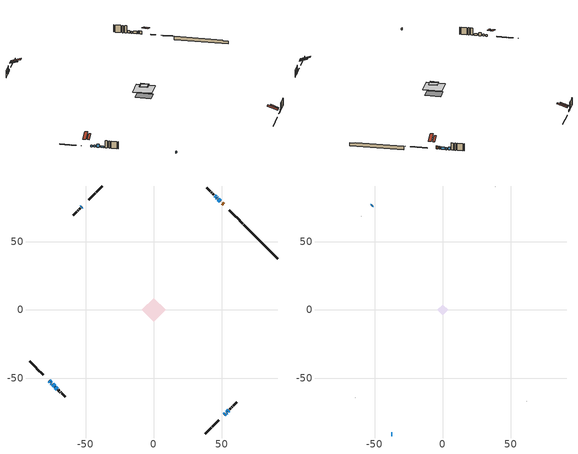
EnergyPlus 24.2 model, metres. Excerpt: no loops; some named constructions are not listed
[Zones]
conditioned space
 floor adiabatic (AdiabaticFloorConstruction): -8.64,0 0,8.64 8.64,0 0,-8.64 z3.05
 floor foundation (Slab1 construction): -6.25,0.94 -0.94,6.25 6.25,-0.94 0.94,-6.25 z-1.71
 wall outside (RimJoist1 construction): 37.71,-91.03 42.31,-86.42 / -91.03,-37.71 -86.42,-42.31 / -37.71,91.03 -42.31,86.42 / 65.37,63.36 60.76,67.97 z0.61:0.91
 wall outside (RimJoist2 construction): 42.97,-85.76 47.66,-81.08 / -85.76,-42.97 -81.08,-47.66 / -42.97,85.76 -47.66,81.08 / 60.11,68.63 55.42,73.32 z0.61:0.91
 wall outside (AdiabaticWallConstruction 1): 51.21,77.52 50.3,78.44 / 49.64,79.09 49.51,79.22 z0.61:2.64
 wall outside (AdiabaticWallConstruction): -76.87,-51.86 -76.15,-52.58 / 54.47,-74.27 55.19,-73.55 / -75.5,-53.24 -74.78,-53.96 / -72.17,-56.56 -70.74,-58 z0.61:1.68; 48.85,79.88 47.38,81.35 / 45.72,83.02 44.85,83.88 z0.61:2.24; 51.86,-76.87 52.51,-76.22 / 53.16,-75.57 53.81,-74.92 z0.61:1.17; 46.73,82.01 46.37,82.36 z0.61:1.83; -52.95,75.79 -53.3,75.43 z0.61:1.53; -74.12,-54.61 -72.83,-55.9 z0.61:2.64
 wall outside (Wall1 construction): 55.84,-72.89 56.68,-72.05 / -70.08,-58.65 -69.24,-59.49 / -53.96,74.77 -54.8,73.94 / 44.2,84.54 43.36,85.37 z0.61:5.49
 wall outside (Wall2 construction): 57.34,-71.4 57.8,-70.93 / -68.59,-60.15 -68.12,-60.62 / -55.45,73.28 -55.92,72.81 / 42.7,86.03 42.24,86.5 z0.61:5.49
 wall outside (Wall3 construction): 58.46,-70.27 60.99,-67.74 / -67.46,-61.27 -64.93,-63.81 / -56.58,72.16 -59.11,69.62 / 41.58,87.16 39.04,89.69 z0.61:5.49
 wall foundation (FoundationWall1 construction): 66.03,62.71,-1.71 66.03,62.71,0.61 88.53,40.21,0.61 88.53,40.21,0.22 91.03,37.71,0.22 91.03,37.71,-1.71
 window (WindowConstruction): -76.87,-51.86 -76.15,-52.58 z0.61:1.68
 window (WindowConstruction 6): 48.85,79.88 47.38,81.35 z0.61:2.23
 window (WindowConstruction 9): 51.86,-76.87 52.51,-76.23 z0.61:1.17
 window (WindowConstruction 10): 53.16,-75.57 53.81,-74.92 z0.61:1.17
 window (WindowConstruction 1): 54.47,-74.27 55.19,-73.55 z0.61:1.68
 window (WindowConstruction 2): -75.5,-53.24 -74.78,-53.95 z0.61:1.68
 window (WindowConstruction 7): 46.73,82.01 46.37,82.36 z0.61:1.83
 window (WindowConstruction 8): -52.95,75.78 -53.3,75.43 z0.61:1.52
 window (WindowConstruction 3): 45.72,83.02 44.85,83.88 z0.61:2.23
 window (WindowConstruction 4): -74.12,-54.61 -72.83,-55.9 z0.61:2.64
 window (WindowConstruction 5): -72.17,-56.56 -70.74,-58 z0.61:1.68
 door (Door): 51.21,77.52 50.3,78.44 z0.61:2.64
 door (Door 1): 49.64,79.09 49.51,79.22 z0.61:2.64
 ceiling adiabatic (AdiabaticFloorConstruction): 0,-8.64 8.64,0 0,8.64 -8.64,0 z3.05
 roof outside (Roof2 construction): 51.2,-77.53,5.49 47.52,-73.84,7.22 46.55,-74.81,7.22 50.23,-78.5,5.49; -77.53,-51.2,5.49 -73.84,-47.52,7.22 -74.81,-46.55,7.22 -78.5,-50.23,5.49; -51.2,77.53,5.49 -47.52,73.84,7.22 -46.55,74.81,7.22 -50.23,78.5,5.49; 51.87,76.86,5.49 48.18,73.18,7.22 49.16,72.21,7.22 52.84,75.89,5.49
attic - vented
 floor to conditioned space (Floor1 construction Reversed): -3.01,0 0,3.01 3.01,0 0,-3.01 z5.49
 floor to conditioned space (Floor2 construction Reversed): -3.89,0 0,3.89 3.89,0 0,-3.89 z5.49
 wall outside (AdiabaticWallConstruction): -37.71,-91.03 -37.09,-91.03 z0.61:1.83; -51.86,76.87 -52.29,76.44 z0.61:1.68
 wall outside (Wall4 construction): 61.65,-67.08 61.68,-67.06 / -64.27,-64.46 -64.25,-64.49 / -59.77,68.97 -59.79,68.94 / 38.39,90.35 38.36,90.37 z0.61:5.49
 window (WindowConstruction 11): -37.71,-91.03 -37.09,-91.03 z0.61:1.83
 window (WindowConstruction 12): -51.86,76.87 -52.29,76.44 z0.61:1.68
 roof outside (Roof1 construction): 49.58,-79.16,5.49 44.79,-74.37,7.74 43.53,-75.63,7.74 48.31,-80.42,5.49; -79.16,-49.58,5.49 -74.37,-44.79,7.74 -75.63,-43.53,7.74 -80.42,-48.31,5.49; -49.58,79.16,5.49 -44.79,74.37,7.74 -43.53,75.63,7.74 -48.31,80.42,5.49; 53.5,75.23,5.49 48.71,70.45,7.74 49.97,69.19,7.74 54.76,73.97,5.49
[Material] Roughness=Rough; Thermal Absorptance=0.9
Name | Thickness {m} | Conductivity {W/m-K} | Density {kg/m3} | Specific Heat {J/kg-K} | Solar Absorptance | Visible Absorptance
ceiling loosefill ins | 0.169333 | 0.0480833 | 16.02 | 1046.75 | 0.7 | 0.7
ceiling stud and cavity | 0.1397 | 0.109885 | 65.682 | 1177.47 | 0.7 | 0.7
ceiling stud and cavity 1 | 0.1397 | 0.15316 | 65.682 | 1177.47 | 0.7 | 0.7
gypsum board | 0.0127 | 0.160291 | 801 | 837.4 | 0.6 | 0.6
[Construction]
Floor1 construction: ceiling loosefill ins, ceiling stud and cavity, gypsum board
Floor2 construction: ceiling loosefill ins, ceiling stud and cavity 1, gypsum board
[EnergyManagementSystem:OutputVariable] Type of Data in Variable=Summed; Update Frequency=ZoneTimestep
Name | EMS Variable | EMS Program or Subroutine | Units
loads_htg_lighting_annual_outvar; Energy Management System Output Variable 24 | loads_htg_lighting | component_loads_program | J
loads_clg_roofs_annual_outvar; Energy Management System Output Variable 25 | loads_clg_roofs | component_loads_program | J
loads_clg_ceilings_annual_outvar; Energy Management System Output Variable 26 | loads_clg_ceilings | component_loads_program | J
loads_clg_walls_annual_outvar; Energy Management System Output Variable 27 | loads_clg_walls | component_loads_program | J
loads_clg_rim_joists_annual_outvar; Energy Management System Output Variable 28 | loads_clg_rim_joists | component_loads_program | J
loads_clg_foundation_walls_annual_outvar; Energy Management System Output Variable 29 | loads_clg_foundation_walls | component_loads_program | J
loads_clg_doors_annual_outvar; Energy Management System Output Variable 30 | loads_clg_doors | component_loads_program | J
loads_clg_windows_conduction_annual_outvar; Energy Management System Output Variable 31 | loads_clg_windows_conduction | component_loads_program | J
loads_clg_windows_solar_annual_outvar; Energy Management System Output Variable 32 | loads_clg_windows_solar | component_loads_program | J
loads_clg_skylights_conduction_annual_outvar; Energy Management System Output Variable 33 | loads_clg_skylights_conduction | component_loads_program | J
loads_clg_skylights_solar_annual_outvar; Energy Management System Output Variable 34 | loads_clg_skylights_solar | component_loads_program | J
loads_clg_floors_annual_outvar; Energy Management System Output Variable 35 | loads_clg_floors | component_loads_program | J
loads_clg_slabs_annual_outvar; Energy Management System Output Variable 36 | loads_clg_slabs | component_loads_program | J
loads_clg_internal_mass_annual_outvar; Energy Management System Output Variable 37 | loads_clg_internal_mass | component_loads_program | J
loads_clg_infil_annual_outvar; Energy Management System Output Variable 38 | loads_clg_infil | component_loads_program | J
loads_clg_natvent_annual_outvar; Energy Management System Output Variable 39 | loads_clg_natvent | component_loads_program | J
loads_clg_mechvent_annual_outvar; Energy Management System Output Variable 40 | loads_clg_mechvent | component_loads_program | J
loads_clg_whf_annual_outvar; Energy Management System Output Variable 41 | loads_clg_whf | component_loads_program | J
loads_clg_ducts_annual_outvar; Energy Management System Output Variable 42 | loads_clg_ducts | component_loads_program | J
loads_clg_intgains_annual_outvar; Energy Management System Output Variable 43 | loads_clg_intgains | component_loads_program | J
loads_clg_lighting_annual_outvar; Energy Management System Output Variable 44 | loads_clg_lighting | component_loads_program | J
loads_htg_tot_annual_outvar; Energy Management System Output Variable 1; Energy Management System Output Variable 45 | loads_htg_tot | total_loads_program | J
loads_clg_tot_annual_outvar; Energy Management System Output Variable 2; Energy Management System Output Variable 46 | loads_clg_tot | total_loads_program | J
Energy Management System Output Variable 3 | htg_unmet_hours | unmet_hours_program | hr
Energy Management System Output Variable 4 | clg_unmet_hours | unmet_hours_program | hr
Energy Management System Output Variable 5 | loads_htg_roofs | component_loads_program | J
Energy Management System Output Variable 6 | loads_htg_ceilings | component_loads_program | J
Energy Management System Output Variable 7 | loads_htg_walls | component_loads_program | J
Energy Management System Output Variable 8 | loads_htg_rim_joists | component_loads_program | J
Energy Management System Output Variable 9 | loads_htg_foundation_walls | component_loads_program | J
Energy Management System Output Variable 10 | loads_htg_doors | component_loads_program | J
Energy Management System Output Variable 11 | loads_htg_windows_conduction | component_loads_program | J
Energy Management System Output Variable 12 | loads_htg_windows_solar | component_loads_program | J
Energy Management System Output Variable 13 | loads_htg_skylights_conduction | component_loads_program | J
Energy Management System Output Variable 14 | loads_htg_skylights_solar | component_loads_program | J
Energy Management System Output Variable 15 | loads_htg_floors | component_loads_program | J
Energy Management System Output Variable 16 | loads_htg_slabs | component_loads_program | J
Energy Management System Output Variable 17 | loads_htg_internal_mass | component_loads_program | J
Energy Management System Output Variable 18 | loads_htg_infil | component_loads_program | J
Energy Management System Output Variable 19 | loads_htg_natvent | component_loads_program | J
Energy Management System Output Variable 20 | loads_htg_mechvent | component_loads_program | J
Energy Management System Output Variable 21 | loads_htg_whf | component_loads_program | J
Energy Management System Output Variable 22 | loads_htg_ducts | component_loads_program | J
Energy Management System Output Variable 23 | loads_htg_intgains | component_loads_program | J
[Schedule:Day:Interval]
interior lighting schedule day: No, 01:00, 0.108182, 04:00, 0.0901515, 05:00, 0.0991667, 06:00, 0.162273, 07:00, 0.270455, 08:00, 0.342576, 10:00, 0.369621, 11:00, 0.351591, 12:00, 0.333561, 13:00, 0.324545, 14:00, 0.31553, 15:00, 0.333561, 16:00, 0.369621, 17:00, 0.450758, 18:00, 0.585985, 19:00, 0.775303, 20:00, 0.955606, 21:00, 0.991667, 22:00, 0.712197, 23:00, 0.360606, 24:00, 0.162273
interior lighting schedule day 1: No, 01:00, 0.100909, 04:00, 0.0840909, 05:00, 0.0925, 06:00, 0.151364, 07:00, 0.252273, 08:00, 0.319545, 10:00, 0.344773, 11:00, 0.327955, 12:00, 0.311136, 13:00, 0.302727, 14:00, 0.294318, 15:00, 0.311136, 16:00, 0.344773, 17:00, 0.420455, 18:00, 0.546591, 19:00, 0.723182, 20:00, 0.891364, 21:00, 0.925, 22:00, 0.664318, 23:00, 0.336364, 24:00, 0.151364
interior lighting schedule day 2: No, 01:00, 0.0927273, 04:00, 0.0772727, 05:00, 0.085, 06:00, 0.139091, 07:00, 0.231818, 08:00, 0.293636, 10:00, 0.316818, 11:00, 0.301364, 12:00, 0.285909, 13:00, 0.278182, 14:00, 0.270455, 15:00, 0.285909, 16:00, 0.316818, 17:00, 0.386364, 18:00, 0.502273, 19:00, 0.664545, 20:00, 0.819091, 21:00, 0.85, 22:00, 0.610455, 23:00, 0.309091, 24:00, 0.139091
interior lighting schedule day 3: No, 01:00, 0.0845455, 04:00, 0.0704545, 05:00, 0.0775, 06:00, 0.126818, 07:00, 0.211364, 08:00, 0.267727, 10:00, 0.288864, 11:00, 0.274773, 12:00, 0.260682, 13:00, 0.253636, 14:00, 0.246591, 15:00, 0.260682, 16:00, 0.288864, 17:00, 0.352273, 18:00, 0.457955, 19:00, 0.605909, 20:00, 0.746818, 21:00, 0.775, 22:00, 0.556591, 23:00, 0.281818, 24:00, 0.126818
interior lighting schedule day 4: No, 01:00, 0.0763636, 04:00, 0.0636364, 05:00, 0.07, 06:00, 0.114545, 07:00, 0.190909, 08:00, 0.241818, 10:00, 0.260909, 11:00, 0.248182, 12:00, 0.235455, 13:00, 0.229091, 14:00, 0.222727, 15:00, 0.235455, 16:00, 0.260909, 17:00, 0.318182, 18:00, 0.413636, 19:00, 0.547273, 20:00, 0.674545, 21:00, 0.7, 22:00, 0.502727, 23:00, 0.254545, 24:00, 0.114545
interior lighting schedule day 5: No, 01:00, 0.0727273, 04:00, 0.0606061, 05:00, 0.0666667, 06:00, 0.109091, 07:00, 0.181818, 08:00, 0.230303, 10:00, 0.248485, 11:00, 0.236364, 12:00, 0.224242, 13:00, 0.218182, 14:00, 0.212121, 15:00, 0.224242, 16:00, 0.248485, 17:00, 0.30303, 18:00, 0.393939, 19:00, 0.521212, 20:00, 0.642424, 21:00, 0.666667, 22:00, 0.478788, 23:00, 0.242424, 24:00, 0.109091
interior lighting schedule day 6: No, 01:00, 0.0745455, 04:00, 0.0621212, 05:00, 0.0683333, 06:00, 0.111818, 07:00, 0.186364, 08:00, 0.236061, 10:00, 0.254697, 11:00, 0.242273, 12:00, 0.229848, 13:00, 0.223636, 14:00, 0.217424, 15:00, 0.229848, 16:00, 0.254697, 17:00, 0.310606, 18:00, 0.403788, 19:00, 0.534242, 20:00, 0.658485, 21:00, 0.683333, 22:00, 0.490758, 23:00, 0.248485, 24:00, 0.111818
interior lighting schedule day 7: No, 01:00, 0.08, 04:00, 0.0666667, 05:00, 0.0733333, 06:00, 0.12, 07:00, 0.2, 08:00, 0.253333, 10:00, 0.273333, 11:00, 0.26, 12:00, 0.246667, 13:00, 0.24, 14:00, 0.233333, 15:00, 0.246667, 16:00, 0.273333, 17:00, 0.333333, 18:00, 0.433333, 19:00, 0.573333, 20:00, 0.706667, 21:00, 0.733333, 22:00, 0.526667, 23:00, 0.266667, 24:00, 0.12
interior lighting schedule day 8: No, 01:00, 0.0890909, 04:00, 0.0742424, 05:00, 0.0816667, 06:00, 0.133636, 07:00, 0.222727, 08:00, 0.282121, 10:00, 0.304394, 11:00, 0.289545, 12:00, 0.274697, 13:00, 0.267273, 14:00, 0.259848, 15:00, 0.274697, 16:00, 0.304394, 17:00, 0.371212, 18:00, 0.482576, 19:00, 0.638485, 20:00, 0.78697, 21:00, 0.816667, 22:00, 0.586515, 23:00, 0.29697, 24:00, 0.133636
interior lighting schedule day 9: No, 01:00, 0.0972727, 04:00, 0.0810606, 05:00, 0.0891667, 06:00, 0.145909, 07:00, 0.243182, 08:00, 0.30803, 10:00, 0.332348, 11:00, 0.316136, 12:00, 0.299924, 13:00, 0.291818, 14:00, 0.283712, 15:00, 0.299924, 16:00, 0.332348, 17:00, 0.405303, 18:00, 0.526894, 19:00, 0.697121, 20:00, 0.859242, 21:00, 0.891667, 22:00, 0.640379, 23:00, 0.324242, 24:00, 0.145909
interior lighting schedule day 10: No, 01:00, 0.105455, 04:00, 0.0878788, 05:00, 0.0966667, 06:00, 0.158182, 07:00, 0.263636, 08:00, 0.333939, 10:00, 0.360303, 11:00, 0.342727, 12:00, 0.325152, 13:00, 0.316364, 14:00, 0.307576, 15:00, 0.325152, 16:00, 0.360303, 17:00, 0.439394, 18:00, 0.571212, 19:00, 0.755758, 20:00, 0.931515, 21:00, 0.966667, 22:00, 0.694242, 23:00, 0.351515, 24:00, 0.158182
interior lighting schedule day 11: No, 01:00, 0.109091, 04:00, 0.0909091, 05:00, 0.1, 06:00, 0.163636, 07:00, 0.272727, 08:00, 0.345455, 10:00, 0.372727, 11:00, 0.354545, 12:00, 0.336364, 13:00, 0.327273, 14:00, 0.318182, 15:00, 0.336364, 16:00, 0.372727, 17:00, 0.454545, 18:00, 0.590909, 19:00, 0.781818, 20:00, 0.963636, 21:00, 1, 22:00, 0.718182, 23:00, 0.363636, 24:00, 0.163636
interior lighting schedule default day; occupants schedule default day; clothes dryer schedule default day; cooking range schedule default day; mech vent bath fan 0 schedule default day; mech vent range fan 0 schedule default day; misc plug loads schedule default day; general water use schedule default day; heating setpoint default day; cooling setpoint default day; clothes dryer exhaust 0 schedule default day; cooling season schedule day; cooling season schedule day 2; cooling season schedule default day; exterior lighting schedule default day; natural vent schedule default day: No, 24:00, 0
occupants schedule day: No, 05:00, 0.426829, 06:00, 0.719512, 07:00, 1, 08:00, 0.670732, 09:00, 0.329268, 14:00, 0.170732, 15:00, 0.231707, 16:00, 0.329268, 17:00, 0.5, 18:00, 0.670732, 19:00, 0.829268, 21:00, 1, 22:00, 0.853659, 23:00, 0.646341, 24:00, 0.426829
clothes dryer schedule day; clothes dryer exhaust 0 schedule day: No, 01:00, 0.123457, 02:00, 0.0740741, 03:00, 0.0493827, 04:00, 0.0246914, 05:00, 0.0493827, 06:00, 0.0740741, 07:00, 0.197531, 08:00, 0.395062, 09:00, 0.592593, 10:00, 0.839506, 11:00, 0.962963, 12:00, 1, 13:00, 0.91358, 14:00, 0.82716, 15:00, 0.716049, 16:00, 0.753086, 17:00, 0.679012, 18:00, 0.666667, 20:00, 0.62963, 21:00, 0.641975, 22:00, 0.666667, 23:00, 0.54321, 24:00, 0.296296
cooking range schedule day: No, 05:00, 0.0597015, 06:00, 0.11194, 07:00, 0.171642, 08:00, 0.291045, 11:00, 0.343284, 12:00, 0.402985, 13:00, 0.462687, 14:00, 0.343284, 15:00, 0.291045, 16:00, 0.402985, 17:00, 0.567164, 18:00, 1, 19:00, 0.850746, 20:00, 0.432836, 21:00, 0.291045, 22:00, 0.231343, 23:00, 0.171642, 24:00, 0.11194
mech vent bath fan 0 schedule day: No, 07:00, 0, 08:00, 1, 09:00, 0.2, 24:00, 0
mech vent range fan 0 schedule day: No, 18:00, 0, 19:00, 1, 20:00, 0.2, 24:00, 0
misc plug loads schedule day: No, 06:00, 0.705882, 07:00, 0.745098, 08:00, 0.803922, 15:00, 0.823529, 16:00, 0.862745, 17:00, 0.921569, 18:00, 0.980392, 19:00, 1, 20:00, 0.980392, 21:00, 0.941176, 22:00, 0.862745, 23:00, 0.784314, 24:00, 0.72549
general water use schedule day: No, 01:00, 0.315068, 03:00, 0.287671, 04:00, 0.342466, 05:00, 0.369863, 06:00, 0.520548, 07:00, 0.60274, 08:00, 0.534247, 10:00, 0.506849, 11:00, 0.465753, 14:00, 0.479452, 15:00, 0.534247, 16:00, 0.589041, 17:00, 0.69863, 18:00, 0.876712, 19:00, 0.890411, 20:00, 0.986301, 21:00, 1, 22:00, 0.863014, 23:00, 0.616438, 24:00, 0.465753
heating setpoint day: No, 07:00, 18, 23:00, 21, 24:00, 18
cooling setpoint day: No, 24:00, 25
cooling season schedule day 1: No, 24:00, 1
exterior lighting schedule day: No, 01:00, 0.566667, 03:00, 0.524167, 05:00, 0.495833, 06:00, 0.5525, 07:00, 0.623333, 08:00, 0.580833, 09:00, 0.439167, 10:00, 0.354167, 12:00, 0.34, 13:00, 0.354167, 14:00, 0.396667, 15:00, 0.425, 16:00, 0.495833, 17:00, 0.623333, 18:00, 0.793333, 19:00, 0.906667, 20:00, 0.963333, 21:00, 0.991667, 22:00, 0.920833, 23:00, 0.793333, 24:00, 0.665833
exterior lighting schedule day 1: No, 01:00, 0.528571, 03:00, 0.488929, 05:00, 0.4625, 06:00, 0.515357, 07:00, 0.581429, 08:00, 0.541786, 09:00, 0.409643, 10:00, 0.330357, 12:00, 0.317143, 13:00, 0.330357, 14:00, 0.37, 15:00, 0.396429, 16:00, 0.4625, 17:00, 0.581429, 18:00, 0.74, 19:00, 0.845714, 20:00, 0.898571, 21:00, 0.925, 22:00, 0.858929, 23:00, 0.74, 24:00, 0.621071
exterior lighting schedule day 10: No, 01:00, 0.552381, 03:00, 0.510952, 05:00, 0.483333, 06:00, 0.538571, 07:00, 0.607619, 08:00, 0.56619, 09:00, 0.428095, 10:00, 0.345238, 12:00, 0.331429, 13:00, 0.345238, 14:00, 0.386667, 15:00, 0.414286, 16:00, 0.483333, 17:00, 0.607619, 18:00, 0.773333, 19:00, 0.88381, 20:00, 0.939048, 21:00, 0.966667, 22:00, 0.897619, 23:00, 0.773333, 24:00, 0.649048
exterior lighting schedule day 11: No, 01:00, 0.571429, 03:00, 0.528571, 05:00, 0.5, 06:00, 0.557143, 07:00, 0.628571, 08:00, 0.585714, 09:00, 0.442857, 10:00, 0.357143, 12:00, 0.342857, 13:00, 0.357143, 14:00, 0.4, 15:00, 0.428571, 16:00, 0.5, 17:00, 0.628571, 18:00, 0.8, 19:00, 0.914286, 20:00, 0.971429, 21:00, 1, 22:00, 0.928571, 23:00, 0.8, 24:00, 0.671429
exterior lighting schedule day 2: No, 01:00, 0.485714, 03:00, 0.449286, 05:00, 0.425, 06:00, 0.473571, 07:00, 0.534286, 08:00, 0.497857, 09:00, 0.376429, 10:00, 0.303571, 12:00, 0.291429, 13:00, 0.303571, 14:00, 0.34, 15:00, 0.364286, 16:00, 0.425, 17:00, 0.534286, 18:00, 0.68, 19:00, 0.777143, 20:00, 0.825714, 21:00, 0.85, 22:00, 0.789286, 23:00, 0.68, 24:00, 0.570714
exterior lighting schedule day 3: No, 01:00, 0.442857, 03:00, 0.409643, 05:00, 0.3875, 06:00, 0.431786, 07:00, 0.487143, 08:00, 0.453929, 09:00, 0.343214, 10:00, 0.276786, 12:00, 0.265714, 13:00, 0.276786, 14:00, 0.31, 15:00, 0.332143, 16:00, 0.3875, 17:00, 0.487143, 18:00, 0.62, 19:00, 0.708571, 20:00, 0.752857, 21:00, 0.775, 22:00, 0.719643, 23:00, 0.62, 24:00, 0.520357
exterior lighting schedule day 4: No, 01:00, 0.4, 03:00, 0.37, 05:00, 0.35, 06:00, 0.39, 07:00, 0.44, 08:00, 0.41, 09:00, 0.31, 10:00, 0.25, 12:00, 0.24, 13:00, 0.25, 14:00, 0.28, 15:00, 0.3, 16:00, 0.35, 17:00, 0.44, 18:00, 0.56, 19:00, 0.64, 20:00, 0.68, 21:00, 0.7, 22:00, 0.65, 23:00, 0.56, 24:00, 0.47
exterior lighting schedule day 5: No, 01:00, 0.380952, 03:00, 0.352381, 05:00, 0.333333, 06:00, 0.371429, 07:00, 0.419048, 08:00, 0.390476, 09:00, 0.295238, 10:00, 0.238095, 12:00, 0.228571, 13:00, 0.238095, 14:00, 0.266667, 15:00, 0.285714, 16:00, 0.333333, 17:00, 0.419048, 18:00, 0.533333, 19:00, 0.609524, 20:00, 0.647619, 21:00, 0.666667, 22:00, 0.619048, 23:00, 0.533333, 24:00, 0.447619
exterior lighting schedule day 6: No, 01:00, 0.390476, 03:00, 0.36119, 05:00, 0.341667, 06:00, 0.380714, 07:00, 0.429524, 08:00, 0.400238, 09:00, 0.302619, 10:00, 0.244048, 12:00, 0.234286, 13:00, 0.244048, 14:00, 0.273333, 15:00, 0.292857, 16:00, 0.341667, 17:00, 0.429524, 18:00, 0.546667, 19:00, 0.624762, 20:00, 0.66381, 21:00, 0.683333, 22:00, 0.634524, 23:00, 0.546667, 24:00, 0.45881
exterior lighting schedule day 7: No, 01:00, 0.419048, 03:00, 0.387619, 05:00, 0.366667, 06:00, 0.408571, 07:00, 0.460952, 08:00, 0.429524, 09:00, 0.324762, 10:00, 0.261905, 12:00, 0.251429, 13:00, 0.261905, 14:00, 0.293333, 15:00, 0.314286, 16:00, 0.366667, 17:00, 0.460952, 18:00, 0.586667, 19:00, 0.670476, 20:00, 0.712381, 21:00, 0.733333, 22:00, 0.680952, 23:00, 0.586667, 24:00, 0.492381
exterior lighting schedule day 8: No, 01:00, 0.466667, 03:00, 0.431667, 05:00, 0.408333, 06:00, 0.455, 07:00, 0.513333, 08:00, 0.478333, 09:00, 0.361667, 10:00, 0.291667, 12:00, 0.28, 13:00, 0.291667, 14:00, 0.326667, 15:00, 0.35, 16:00, 0.408333, 17:00, 0.513333, 18:00, 0.653333, 19:00, 0.746667, 20:00, 0.793333, 21:00, 0.816667, 22:00, 0.758333, 23:00, 0.653333, 24:00, 0.548333
exterior lighting schedule day 9: No, 01:00, 0.509524, 03:00, 0.47131, 05:00, 0.445833, 06:00, 0.496786, 07:00, 0.560476, 08:00, 0.522262, 09:00, 0.394881, 10:00, 0.318452, 12:00, 0.305714, 13:00, 0.318452, 14:00, 0.356667, 15:00, 0.382143, 16:00, 0.445833, 17:00, 0.560476, 18:00, 0.713333, 19:00, 0.815238, 20:00, 0.86619, 21:00, 0.891667, 22:00, 0.827976, 23:00, 0.713333, 24:00, 0.59869
[Schedule:Week:Daily]
heating setpoint Week Rule - Jan1-Dec31: heating setpoint day, heating setpoint day, heating setpoint day, heating setpoint day, heating setpoint day, heating setpoint day, heating setpoint day, heating setpoint default day, heating setpoint default day, heating setpoint default day, heating setpoint default day, heating setpoint default day
cooling setpoint Week Rule - Jan1-Dec31: cooling setpoint day, cooling setpoint day, cooling setpoint day, cooling setpoint day, cooling setpoint day, cooling setpoint day, cooling setpoint day, cooling setpoint default day, cooling setpoint default day, cooling setpoint default day, cooling setpoint default day, cooling setpoint default day
clothes dryer exhaust 0 schedule Week Rule - Jan1-Dec31: clothes dryer exhaust 0 schedule day, clothes dryer exhaust 0 schedule day, clothes dryer exhaust 0 schedule day, clothes dryer exhaust 0 schedule day, clothes dryer exhaust 0 schedule day, clothes dryer exhaust 0 schedule day, clothes dryer exhaust 0 schedule day, clothes dryer exhaust 0 schedule default day, clothes dryer exhaust 0 schedule default day, clothes dryer exhaust 0 schedule default day, clothes dryer exhaust 0 schedule default day, clothes dryer exhaust 0 schedule default day
cooling season schedule Week Rule - Jan1-May26: cooling season schedule day, cooling season schedule day, cooling season schedule day, cooling season schedule day, cooling season schedule day, cooling season schedule day, cooling season schedule day, cooling season schedule default day, cooling season schedule default day, cooling season schedule default day, cooling season schedule default day, cooling season schedule default day
cooling season schedule Week Rule - May27-Jun2: cooling season schedule day, cooling season schedule day, cooling season schedule day, cooling season schedule day, cooling season schedule day, cooling season schedule day 1, cooling season schedule day 1, cooling season schedule default day, cooling season schedule default day, cooling season schedule default day, cooling season schedule default day, cooling season schedule default day
cooling season schedule Week Rule - Jun3-Aug25: cooling season schedule day 1, cooling season schedule day 1, cooling season schedule day 1, cooling season schedule day 1, cooling season schedule day 1, cooling season schedule day 1, cooling season schedule day 1, cooling season schedule default day, cooling season schedule default day, cooling season schedule default day, cooling season schedule default day, cooling season schedule default day
cooling season schedule Week Rule - Aug26-Sep1: cooling season schedule day 1, cooling season schedule day 1, cooling season schedule day 1, cooling season schedule day 1, cooling season schedule day 1, cooling season schedule day 1, cooling season schedule day 2, cooling season schedule default day, cooling season schedule default day, cooling season schedule default day, cooling season schedule default day, cooling season schedule default day
cooling season schedule Week Rule - Sep2-Dec31: cooling season schedule day 2, cooling season schedule day 2, cooling season schedule day 2, cooling season schedule day 2, cooling season schedule day 2, cooling season schedule day 2, cooling season schedule day 2, cooling season schedule default day, cooling season schedule default day, cooling season schedule default day, cooling season schedule default day, cooling season schedule default day
exterior lighting schedule Week Rule - May6-May26: exterior lighting schedule day 4, exterior lighting schedule day 4, exterior lighting schedule day 4, exterior lighting schedule day 4, exterior lighting schedule day 4, exterior lighting schedule day 4, exterior lighting schedule day 4, exterior lighting schedule default day, exterior lighting schedule default day, exterior lighting schedule default day, exterior lighting schedule default day, exterior lighting schedule default day
exterior lighting schedule Week Rule - May27-Jun2: exterior lighting schedule day 4, exterior lighting schedule day 4, exterior lighting schedule day 4, exterior lighting schedule day 4, exterior lighting schedule day 4, exterior lighting schedule day 5, exterior lighting schedule day 5, exterior lighting schedule default day, exterior lighting schedule default day, exterior lighting schedule default day, exterior lighting schedule default day, exterior lighting schedule default day
exterior lighting schedule Week Rule - Jun3-Jun30: exterior lighting schedule day 5, exterior lighting schedule day 5, exterior lighting schedule day 5, exterior lighting schedule day 5, exterior lighting schedule day 5, exterior lighting schedule day 5, exterior lighting schedule day 5, exterior lighting schedule default day, exterior lighting schedule default day, exterior lighting schedule default day, exterior lighting schedule default day, exterior lighting schedule default day
exterior lighting schedule Week Rule - Jul1-Jul28: exterior lighting schedule day 6, exterior lighting schedule day 6, exterior lighting schedule day 6, exterior lighting schedule day 6, exterior lighting schedule day 6, exterior lighting schedule day 6, exterior lighting schedule day 6, exterior lighting schedule default day, exterior lighting schedule default day, exterior lighting schedule default day, exterior lighting schedule default day, exterior lighting schedule default day
exterior lighting schedule Week Rule - Jul29-Aug4: exterior lighting schedule day 6, exterior lighting schedule day 6, exterior lighting schedule day 6, exterior lighting schedule day 7, exterior lighting schedule day 7, exterior lighting schedule day 7, exterior lighting schedule day 7, exterior lighting schedule default day, exterior lighting schedule default day, exterior lighting schedule default day, exterior lighting schedule default day, exterior lighting schedule default day
exterior lighting schedule Week Rule - Aug5-Aug25: exterior lighting schedule day 7, exterior lighting schedule day 7, exterior lighting schedule day 7, exterior lighting schedule day 7, exterior lighting schedule day 7, exterior lighting schedule day 7, exterior lighting schedule day 7, exterior lighting schedule default day, exterior lighting schedule default day, exterior lighting schedule default day, exterior lighting schedule default day, exterior lighting schedule default day
exterior lighting schedule Week Rule - Aug26-Sep1: exterior lighting schedule day 7, exterior lighting schedule day 7, exterior lighting schedule day 7, exterior lighting schedule day 7, exterior lighting schedule day 7, exterior lighting schedule day 7, exterior lighting schedule day 8, exterior lighting schedule default day, exterior lighting schedule default day, exterior lighting schedule default day, exterior lighting schedule default day, exterior lighting schedule default day
exterior lighting schedule Week Rule - Sep2-Sep29: exterior lighting schedule day 8, exterior lighting schedule day 8, exterior lighting schedule day 8, exterior lighting schedule day 8, exterior lighting schedule day 8, exterior lighting schedule day 8, exterior lighting schedule day 8, exterior lighting schedule default day, exterior lighting schedule default day, exterior lighting schedule default day, exterior lighting schedule default day, exterior lighting schedule default day
exterior lighting schedule Week Rule - Sep30-Oct6: exterior lighting schedule day 8, exterior lighting schedule day 9, exterior lighting schedule day 9, exterior lighting schedule day 9, exterior lighting schedule day 9, exterior lighting schedule day 9, exterior lighting schedule day 9, exterior lighting schedule default day, exterior lighting schedule default day, exterior lighting schedule default day, exterior lighting schedule default day, exterior lighting schedule default day
exterior lighting schedule Week Rule - Oct7-Oct27: exterior lighting schedule day 9, exterior lighting schedule day 9, exterior lighting schedule day 9, exterior lighting schedule day 9, exterior lighting schedule day 9, exterior lighting schedule day 9, exterior lighting schedule day 9, exterior lighting schedule default day, exterior lighting schedule default day, exterior lighting schedule default day, exterior lighting schedule default day, exterior lighting schedule default day
exterior lighting schedule Week Rule - Oct28-Nov3: exterior lighting schedule day 9, exterior lighting schedule day 9, exterior lighting schedule day 9, exterior lighting schedule day 9, exterior lighting schedule day 10, exterior lighting schedule day 10, exterior lighting schedule day 10, exterior lighting schedule default day, exterior lighting schedule default day, exterior lighting schedule default day, exterior lighting schedule default day, exterior lighting schedule default day
exterior lighting schedule Week Rule - Nov4-Nov24: exterior lighting schedule day 10, exterior lighting schedule day 10, exterior lighting schedule day 10, exterior lighting schedule day 10, exterior lighting schedule day 10, exterior lighting schedule day 10, exterior lighting schedule day 10, exterior lighting schedule default day, exterior lighting schedule default day, exterior lighting schedule default day, exterior lighting schedule default day, exterior lighting schedule default day
exterior lighting schedule Week Rule - Nov25-Dec1: exterior lighting schedule day 10, exterior lighting schedule day 10, exterior lighting schedule day 10, exterior lighting schedule day 10, exterior lighting schedule day 10, exterior lighting schedule day 10, exterior lighting schedule day 11, exterior lighting schedule default day, exterior lighting schedule default day, exterior lighting schedule default day, exterior lighting schedule default day, exterior lighting schedule default day
exterior lighting schedule Week Rule - Dec2-Dec31: exterior lighting schedule day 11, exterior lighting schedule day 11, exterior lighting schedule day 11, exterior lighting schedule day 11, exterior lighting schedule day 11, exterior lighting schedule day 11, exterior lighting schedule day 11, exterior lighting schedule default day, exterior lighting schedule default day, exterior lighting schedule default day, exterior lighting schedule default day, exterior lighting schedule default day
natural vent schedule Week Rule - Jan1-Dec31: natural vent schedule default day, natural vent schedule default day, natural vent schedule default day, natural vent schedule default day, natural vent schedule default day, natural vent schedule default day, natural vent schedule default day, natural vent schedule default day, natural vent schedule default day, natural vent schedule default day, natural vent schedule default day, natural vent schedule default day
[Schedule:Year]
heating setpoint: heating setpoint Week Rule - Jan1-Dec31, 1, 1, 12, 31
cooling setpoint: cooling setpoint Week Rule - Jan1-Dec31, 1, 1, 12, 31
clothes dryer exhaust 0 schedule: clothes dryer exhaust 0 schedule Week Rule - Jan1-Dec31, 1, 1, 12, 31
cooling season schedule: cooling season schedule Week Rule - Jan1-May26, 1, 1, 5, 26, cooling season schedule Week Rule - May27-Jun2, 5, 27, 6, 2, cooling season schedule Week Rule - Jun3-Aug25, 6, 3, 8, 25, cooling season schedule Week Rule - Aug26-Sep1, 8, 26, 9, 1, cooling season schedule Week Rule - Sep2-Dec31, 9, 2, 12, 31
natural vent schedule: natural vent schedule Week Rule - Jan1-Dec31, 1, 1, 12, 31
